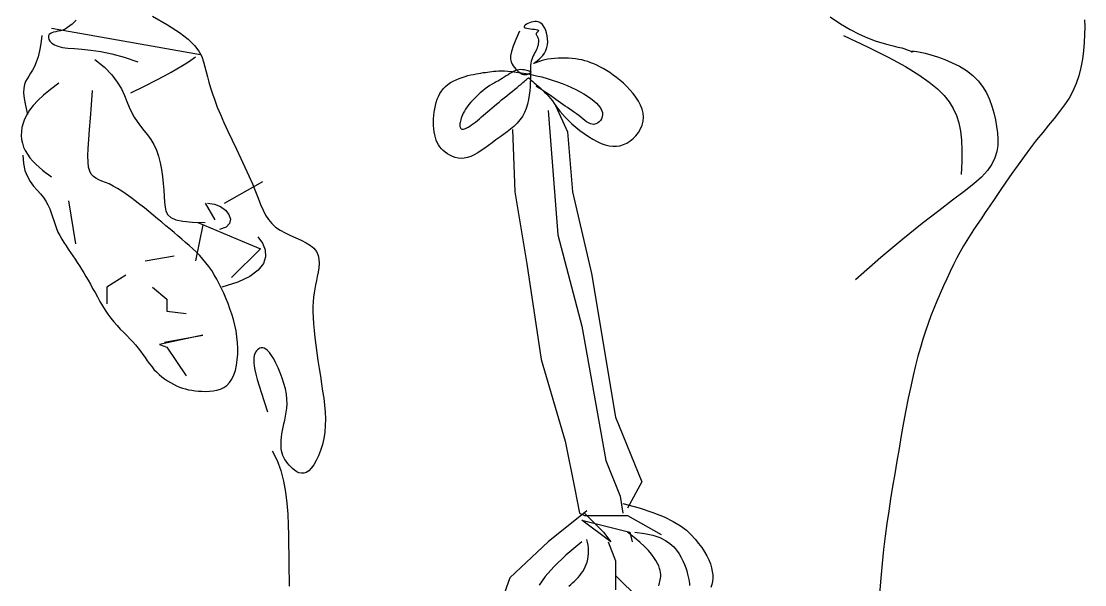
# Model space of a CAD drawing. Extents: x 1959 to 5877, y 3119 to 7489.
# Drawn here: x 5000.9 to 5071.9, y 5806 to 5843.6 of the extents above; entities that cross this region are included whole.
import ezdxf

# ---------------------------------------------------------------- set-up
doc = ezdxf.new("R2010")
doc.units = 0
doc.header["$MEASUREMENT"] = 0
for name, color, linetype in [('3', 3, 'CONTINUOUS'), ('7', 7, 'CONTINUOUS'), ('DIM', 3, 'CONTINUOUS')]:
    doc.layers.add(name, color=color, linetype=linetype)

# ---------------------------------------------------------------- blocks, each defined once
blk = doc.blocks.new('雕像1')
at = {"layer": '3'}
for points in [[(166.96, 315.81), (168.54, 314.73), (170.02, 313.85), (171.39, 313.14), (172.65, 312.58), (173.8, 312.15), (174.83, 311.83), (175.75, 311.58), (176.56, 311.38), (177.25, 311.21), (177.84, 311.06), (178.31, 310.91), (178.69, 310.78), (178.98, 310.66), (179.2, 310.56), (179.34, 310.49), (179.42, 310.44), (179.44, 310.43), (179.42, 310.44), (179.39, 310.48), (179.38, 310.52), (179.41, 310.56), (179.52, 310.59), (179.75, 310.58), (180.11, 310.53), (180.65, 310.43), (181.39, 310.26), (182.28, 310.01), (183.29, 309.7), (184.38, 309.3), (185.5, 308.83), (186.6, 308.28), (187.65, 307.64), (188.61, 306.91), (189.42, 306.09), (190.11, 305.2), (190.69, 304.25), (191.15, 303.26), (191.53, 302.23), (191.83, 301.2), (192.07, 300.16), (192.25, 299.15), (192.38, 298.17), (192.45, 297.21), (192.42, 296.26), (192.28, 295.33), (191.98, 294.39), (191.51, 293.44), (190.84, 292.48), (189.94, 291.48), (188.78, 290.44), (187.34, 289.28), (185.57, 287.95), (183.45, 286.35), (180.95, 284.41), (178.03, 282.07), (174.67, 279.25), (170.82, 275.87)], [(64.11, 315.88), (66.42, 314.59), (68.2, 313.43), (69.54, 312.39), (70.5, 311.45), (71.16, 310.57), (71.6, 309.76), (71.88, 308.98), (72.09, 308.21), (72.28, 307.45), (72.48, 306.67), (72.7, 305.86), (72.95, 305.01), (73.24, 304.11), (73.57, 303.14), (73.96, 302.1), (74.43, 300.97), (74.96, 299.74), (75.56, 298.43), (76.2, 297.08), (76.85, 295.69), (77.51, 294.31), (78.15, 292.95), (78.75, 291.65), (79.28, 290.42), (79.75, 289.29), (80.16, 288.25), (80.54, 287.31), (80.91, 286.46), (81.29, 285.7), (81.72, 285.01), (82.22, 284.41), (82.8, 283.87), (83.49, 283.4), (84.26, 282.99), (85.07, 282.61), (85.9, 282.24), (86.7, 281.88), (87.45, 281.51), (88.1, 281.11), (88.63, 280.66), (89.01, 280.15), (89.25, 279.59), (89.38, 278.99), (89.4, 278.36), (89.36, 277.71), (89.26, 277.05), (89.13, 276.39), (89, 275.75), (88.86, 275.12), (88.75, 274.5), (88.65, 273.88), (88.57, 273.23), (88.51, 272.55), (88.48, 271.83), (88.48, 271.04), (88.51, 270.17), (88.57, 269.22), (88.66, 268.19), (88.78, 267.1), (88.92, 265.97), (89.07, 264.8), (89.24, 263.62), (89.42, 262.43), (89.6, 261.26), (89.78, 260.11), (89.95, 259), (90.11, 257.9), (90.23, 256.83), (90.32, 255.79), (90.36, 254.76), (90.35, 253.76), (90.27, 252.77), (90.12, 251.81), (89.91, 250.87), (89.64, 249.99), (89.33, 249.17), (88.98, 248.44), (88.61, 247.8), (88.23, 247.28), (87.84, 246.89), (87.46, 246.64), (87.08, 246.53), (86.72, 246.52), (86.36, 246.6), (86.02, 246.76), (85.7, 246.98), (85.39, 247.23), (85.11, 247.5), (84.85, 247.77), (84.61, 248.05), (84.4, 248.33), (84.21, 248.62), (84.04, 248.92), (83.91, 249.24), (83.8, 249.57), (83.71, 249.92), (83.66, 250.3), (83.63, 250.69), (83.63, 251.11), (83.65, 251.55), (83.7, 252.01), (83.77, 252.49), (83.85, 252.99), (83.96, 253.5), (84.08, 254.03), (84.2, 254.58), (84.32, 255.16), (84.43, 255.77), (84.5, 256.4), (84.54, 257.07), (84.52, 257.78), (84.44, 258.53), (84.29, 259.32), (84.08, 260.14), (83.82, 260.96), (83.52, 261.77), (83.2, 262.54), (82.86, 263.25), (82.52, 263.88), (82.2, 264.41), (81.89, 264.83), (81.6, 265.14), (81.34, 265.36), (81.09, 265.49), (80.86, 265.54), (80.64, 265.54), (80.44, 265.48), (80.25, 265.38), (80.08, 265.25), (79.92, 265.09), (79.78, 264.9), (79.66, 264.66), (79.57, 264.38), (79.51, 264.06), (79.48, 263.69), (79.5, 263.26), (79.55, 262.77), (79.66, 262.21), (79.81, 261.54), (80.03, 260.74), (80.31, 259.8), (80.66, 258.69), (81.08, 257.39), (81.59, 255.86)], [(119.83, 313.59), (119.25, 312.35), (118.85, 311.34), (118.6, 310.52), (118.48, 309.87), (118.48, 309.36), (118.55, 308.95), (118.69, 308.63), (118.86, 308.35), (119.05, 308.1), (119.25, 307.87), (119.45, 307.66), (119.65, 307.48), (119.86, 307.33), (120.06, 307.2), (120.25, 307.11), (120.44, 307.05), (120.62, 307.02), (120.78, 307.02), (120.93, 307.04), (121.07, 307.08), (121.19, 307.13), (121.3, 307.18), (121.4, 307.24), (121.47, 307.29), (121.53, 307.33), (121.57, 307.36), (121.59, 307.39), (121.59, 307.41), (121.56, 307.43), (121.5, 307.46), (121.41, 307.49), (121.29, 307.53), (121.14, 307.58), (120.96, 307.64), (120.75, 307.69), (120.52, 307.74), (120.27, 307.77), (120.01, 307.78), (119.74, 307.76), (119.47, 307.71), (119.2, 307.63), (118.92, 307.51), (118.65, 307.36), (118.37, 307.19), (118.09, 307.01), (117.81, 306.82), (117.52, 306.63), (117.22, 306.44), (116.93, 306.26), (116.62, 306.09), (116.31, 305.92), (115.99, 305.74), (115.66, 305.56), (115.32, 305.35), (114.97, 305.12), (114.61, 304.86), (114.24, 304.58), (113.87, 304.26), (113.5, 303.92), (113.13, 303.57), (112.78, 303.21), (112.45, 302.84), (112.15, 302.48), (111.88, 302.14), (111.65, 301.8), (111.46, 301.49), (111.29, 301.19), (111.16, 300.91), (111.05, 300.64), (110.97, 300.4), (110.9, 300.17), (110.85, 299.95), (110.81, 299.76), (110.78, 299.58), (110.77, 299.42), (110.77, 299.27), (110.78, 299.14), (110.81, 299.03), (110.85, 298.94), (110.91, 298.86), (110.99, 298.8), (111.08, 298.76), (111.2, 298.74), (111.33, 298.75), (111.48, 298.78), (111.65, 298.84), (111.85, 298.92), (112.06, 299.04), (112.3, 299.2), (112.56, 299.38), (112.84, 299.59), (113.13, 299.82), (113.43, 300.06), (113.74, 300.32), (114.05, 300.59), (114.37, 300.86), (114.69, 301.14), (115.01, 301.41), (115.34, 301.69), (115.67, 301.97), (116.01, 302.26), (116.36, 302.55), (116.72, 302.85), (117.1, 303.17), (117.5, 303.49), (117.9, 303.82), (118.31, 304.15), (118.7, 304.47), (119.09, 304.78), (119.45, 305.08), (119.78, 305.35), (120.08, 305.59), (120.33, 305.8), (120.54, 305.98), (120.71, 306.13), (120.85, 306.25), (120.96, 306.35), (121.05, 306.42), (121.12, 306.47), (121.17, 306.5), (121.21, 306.52), (121.25, 306.51), (121.29, 306.48), (121.34, 306.43), (121.42, 306.36), (121.52, 306.25), (121.66, 306.12), (121.84, 305.96), (122.07, 305.76), (122.34, 305.53), (122.64, 305.27), (122.96, 304.99), (123.29, 304.69), (123.63, 304.38), (123.96, 304.05), (124.27, 303.71), (124.55, 303.37), (124.82, 303.02), (125.08, 302.65), (125.35, 302.27), (125.64, 301.88), (125.96, 301.46), (126.33, 301.02), (126.75, 300.56), (127.24, 300.07), (127.79, 299.56), (128.38, 299.05), (129, 298.55), (129.65, 298.07), (130.31, 297.62), (130.96, 297.21), (131.61, 296.86), (132.24, 296.58), (132.84, 296.36), (133.43, 296.22), (133.99, 296.15), (134.54, 296.15), (135.08, 296.23), (135.6, 296.39), (136.1, 296.62), (136.59, 296.93), (137.06, 297.31), (137.5, 297.75), (137.88, 298.25), (138.2, 298.79), (138.44, 299.36), (138.6, 299.95), (138.65, 300.56), (138.6, 301.18), (138.44, 301.79), (138.2, 302.4), (137.88, 303.01), (137.5, 303.6), (137.06, 304.17), (136.59, 304.71), (136.1, 305.23), (135.6, 305.71), (135.08, 306.16), (134.56, 306.58), (134.05, 306.96), (133.53, 307.32), (133.02, 307.64), (132.52, 307.93), (132.04, 308.2), (131.56, 308.43), (131.11, 308.64), (130.66, 308.83), (130.21, 308.99), (129.75, 309.12), (129.29, 309.24), (128.82, 309.33), (128.33, 309.41), (127.82, 309.47), (127.29, 309.51), (126.76, 309.54), (126.22, 309.54), (125.68, 309.52), (125.15, 309.49), (124.64, 309.43), (124.14, 309.35), (123.68, 309.25), (123.26, 309.14), (122.88, 309.02), (122.56, 308.91), (122.3, 308.82), (122.12, 308.75), (122.02, 308.73), (122.02, 308.74), (122.11, 308.82), (122.29, 308.95), (122.52, 309.12), (122.79, 309.35), (123.08, 309.62), (123.37, 309.94), (123.63, 310.29), (123.84, 310.68), (123.99, 311.11), (124.08, 311.56), (124.11, 312.01), (124.09, 312.47), (124.03, 312.92), (123.93, 313.34), (123.81, 313.73), (123.66, 314.08), (123.49, 314.37), (123.31, 314.61), (123.11, 314.79), (122.89, 314.93), (122.66, 315.02), (122.42, 315.07), (122.17, 315.08), (121.9, 315.05), (121.62, 314.99), (121.35, 314.9), (121.09, 314.79), (120.87, 314.67), (120.69, 314.54), (120.57, 314.42), (120.52, 314.3), (120.56, 314.2), (120.7, 314.12), (120.92, 314.06), (121.19, 314.01), (121.5, 313.97), (121.81, 313.94), (122.11, 313.91), (122.37, 313.88), (122.57, 313.84), (122.68, 313.79), (122.73, 313.73), (122.73, 313.66), (122.68, 313.59), (122.61, 313.51), (122.52, 313.44), (122.44, 313.36), (122.38, 313.29), (122.35, 313.23), (122.35, 313.16), (122.37, 313.1), (122.41, 313.03), (122.46, 312.95), (122.52, 312.86), (122.58, 312.75), (122.63, 312.62), (122.67, 312.48), (122.69, 312.31), (122.71, 312.13), (122.7, 311.93), (122.68, 311.72), (122.64, 311.5), (122.58, 311.28), (122.5, 311.05), (122.4, 310.82), (122.29, 310.59), (122.16, 310.36), (122.03, 310.12), (121.9, 309.87), (121.78, 309.61), (121.68, 309.33), (121.59, 309.05), (121.54, 308.74), (121.51, 308.42), (121.49, 308.07), (121.49, 307.68), (121.49, 307.27), (121.49, 306.81), (121.49, 306.32), (121.47, 305.77), (121.44, 305.18), (121.39, 304.55), (121.3, 303.9), (121.18, 303.23), (121.03, 302.56), (120.82, 301.9), (120.57, 301.27), (120.26, 300.68), (119.89, 300.14), (119.46, 299.64), (118.99, 299.17), (118.48, 298.73), (117.95, 298.32), (117.39, 297.91), (116.82, 297.51), (116.25, 297.1), (115.69, 296.69), (115.13, 296.28), (114.57, 295.88), (114.03, 295.5), (113.49, 295.15), (112.97, 294.85), (112.45, 294.61), (111.94, 294.44), (111.45, 294.34), (110.97, 294.31), (110.5, 294.35), (110.06, 294.44), (109.64, 294.59), (109.25, 294.77), (108.88, 294.98), (108.54, 295.23), (108.24, 295.48), (107.97, 295.76), (107.73, 296.06), (107.53, 296.38), (107.35, 296.72), (107.19, 297.08), (107.07, 297.47), (106.97, 297.89), (106.89, 298.34), (106.83, 298.81), (106.79, 299.29), (106.78, 299.79), (106.79, 300.3), (106.83, 300.82), (106.89, 301.33), (106.97, 301.83), (107.07, 302.33), (107.2, 302.81), (107.35, 303.27), (107.53, 303.71), (107.75, 304.13), (108, 304.53), (108.28, 304.89), (108.6, 305.23), (108.96, 305.53), (109.36, 305.8), (109.78, 306.04), (110.21, 306.25), (110.66, 306.44), (111.11, 306.6), (111.56, 306.74), (112, 306.87), (112.43, 306.97), (112.84, 307.06), (113.23, 307.14), (113.6, 307.21), (113.97, 307.26), (114.32, 307.32), (114.65, 307.36), (114.98, 307.41), (115.29, 307.46), (115.61, 307.5), (115.93, 307.53), (116.28, 307.56), (116.65, 307.58), (117.07, 307.58), (117.54, 307.57), (118.07, 307.53), (118.68, 307.48), (119.34, 307.4), (120.06, 307.29), (120.82, 307.17), (121.61, 307.02), (122.41, 306.85), (123.22, 306.66), (124.02, 306.44), (124.81, 306.2), (125.58, 305.94), (126.32, 305.67), (127.04, 305.37), (127.73, 305.06), (128.39, 304.74), (129.02, 304.41), (129.61, 304.08), (130.16, 303.73), (130.66, 303.38), (131.11, 303.03), (131.5, 302.68), (131.84, 302.33), (132.1, 301.98), (132.29, 301.63), (132.4, 301.29), (132.43, 300.95), (132.38, 300.63), (132.27, 300.33), (132.1, 300.06), (131.9, 299.83), (131.66, 299.65), (131.4, 299.53), (131.12, 299.47), (130.85, 299.48), (130.58, 299.56), (130.3, 299.69), (130.02, 299.86), (129.73, 300.07), (129.43, 300.3), (129.13, 300.55), (128.82, 300.8), (128.49, 301.05), (128.16, 301.29), (127.82, 301.53), (127.47, 301.77), (127.12, 302.01), (126.76, 302.25), (126.41, 302.5), (126.06, 302.74), (125.7, 303), (125.34, 303.26), (124.96, 303.53), (124.55, 303.83), (124.1, 304.14), (123.59, 304.47), (123.03, 304.84), (122.38, 305.23)], [(48.81, 314.06), (71.39, 310.06)], [(169, 312.97), (172.75, 311.18), (175.86, 309.62), (178.39, 308.24), (180.43, 307), (182.03, 305.89), (183.29, 304.85), (184.26, 303.86), (185.02, 302.88), (185.64, 301.87), (186.13, 300.81), (186.5, 299.68), (186.75, 298.43), (186.91, 297.06), (186.97, 295.53), (186.95, 293.81), (186.85, 291.87)], [(55.37, 309.33), (56.82, 308.13), (57.94, 306.98), (58.78, 305.89), (59.41, 304.85), (59.88, 303.87), (60.25, 302.95), (60.57, 302.1), (60.92, 301.3), (61.33, 300.57), (61.8, 299.88), (62.31, 299.22), (62.83, 298.56), (63.35, 297.89), (63.85, 297.18), (64.31, 296.41), (64.71, 295.57), (65.04, 294.64), (65.3, 293.64), (65.5, 292.6), (65.64, 291.54), (65.75, 290.49), (65.84, 289.47), (65.9, 288.52), (65.96, 287.66), (66.03, 286.91), (66.17, 286.28), (66.44, 285.75), (66.91, 285.32), (67.65, 285), (68.72, 284.78), (70.19, 284.64), (72.12, 284.6)], [(60.83, 304.24), (63, 305.33), (64.67, 306.17), (65.96, 306.83), (66.98, 307.38), (67.84, 307.88), (68.67, 308.39), (69.57, 308.97), (70.66, 309.7)], [(49.9, 305.7), (48.65, 304.78), (47.59, 303.91), (46.72, 303.11), (46.01, 302.35), (45.46, 301.63), (45.03, 300.94), (44.7, 300.28), (44.47, 299.63), (44.31, 299), (44.23, 298.38), (44.21, 297.78), (44.26, 297.18), (44.38, 296.6), (44.56, 296.03), (44.82, 295.48), (45.14, 294.94), (45.52, 294.41), (45.96, 293.9), (46.43, 293.42), (46.92, 292.96), (47.42, 292.54), (47.91, 292.15), (48.38, 291.81), (48.81, 291.51)], [(125.3, 302.32), (127.12, 298.32), (127.85, 289.22), (130.76, 276.86), (134.4, 255.03), (138.41, 245.21), (136.22, 241.21)], [(124.2, 301.59), (125.66, 282.68), (129.3, 268.85), (132.95, 248.48), (135.13, 243.03), (135.49, 240.48)], [(118.74, 298.68), (119.11, 289.22), (120.93, 278.31), (123.11, 263.76), (126.75, 251.39), (128.21, 244.12), (128.94, 240.48), (129.67, 240.12), (136.22, 240.12), (141.32, 237.21)], [(75.03, 287.51), (80.86, 290.78)], [(51.36, 287.87), (52.45, 281.33)], [(72.12, 287.51), (73.58, 284.96)], [(72.48, 287.51), (73.53, 287.37), (74.46, 286.99), (75.21, 286.44), (75.72, 285.78), (75.94, 285.09), (75.81, 284.44), (75.29, 283.89), (74.31, 283.51)], [(71.76, 284.24), (70.66, 278.78)], [(71.03, 284.6), (78.68, 281.33), (80.5, 280.6), (76.13, 276.23)], [(80.13, 282.42), (80.82, 281.43), (81.23, 280.41), (81.29, 279.36), (80.95, 278.33), (80.18, 277.32), (78.9, 276.38), (77.09, 275.52), (74.67, 274.78)], [(63.01, 278.78), (67.39, 279.51)], [(60.1, 276.6), (57.19, 274.78), (57.19, 272.23)], [(64.11, 274.78), (66.29, 272.96), (66.29, 271.14), (69.21, 270.78)], [(65.93, 266.41), (71.76, 267.5), (65.2, 266.05), (66.29, 265.68), (69.21, 261.32)], [(130.03, 240.84), (124.2, 236.12), (118.38, 230.66), (116.92, 226.66), (118.74, 220.47)], [(135.49, 241.94), (138, 241.25), (140.07, 240.57), (141.77, 239.89), (143.15, 239.22), (144.26, 238.54), (145.15, 237.87), (145.87, 237.2), (146.48, 236.54), (147.02, 235.88), (147.5, 235.24), (147.91, 234.6), (148.26, 233.97), (148.56, 233.36), (148.8, 232.76), (148.97, 232.19), (149.09, 231.63), (149.15, 231.1), (149.16, 230.58), (149.12, 230.1), (149.02, 229.63), (148.88, 229.19)], [(133.67, 236.12), (129.3, 239.39), (136.59, 237.57), (136.95, 236.12)], [(129.67, 240.48), (132.58, 237.57), (133.67, 236.12)], [(137.32, 237.57), (138.82, 237.39), (140.08, 237.11), (141.13, 236.76), (141.98, 236.34), (142.67, 235.88), (143.23, 235.37), (143.68, 234.84), (144.05, 234.3), (144.37, 233.75), (144.64, 233.21), (144.87, 232.69), (145.06, 232.18), (145.21, 231.69), (145.33, 231.23), (145.43, 230.8), (145.51, 230.42), (145.57, 230.08), (145.61, 229.77), (145.62, 229.51)], [(140.99, 229.41), (141.04, 229.64), (141.09, 229.87), (141.15, 230.11), (141.2, 230.36), (141.24, 230.61), (141.26, 230.87), (141.26, 231.15), (141.24, 231.44), (141.18, 231.75), (141.09, 232.09), (140.96, 232.45), (140.78, 232.84), (140.54, 233.27), (140.24, 233.73), (139.86, 234.24), (139.39, 234.8), (138.8, 235.4), (138.09, 236.06), (137.23, 236.79), (136.22, 237.57)], [(129.3, 236.12), (126.88, 234.08), (125.04, 232.33), (123.7, 230.83), (122.8, 229.56)], [(127.34, 229.4), (127.61, 229.64), (127.89, 229.89), (128.18, 230.15), (128.45, 230.42), (128.72, 230.7), (128.97, 230.99), (129.21, 231.29), (129.43, 231.61), (129.63, 231.95), (129.81, 232.3), (129.96, 232.67), (130.09, 233.05), (130.19, 233.46), (130.26, 233.88), (130.3, 234.32), (130.31, 234.76), (130.29, 235.2), (130.24, 235.63), (130.15, 236.06), (130.03, 236.48)], [(133.31, 236.12), (134.4, 233.21), (134.4, 228.84)], [(134.4, 231.02), (138.04, 227.39), (139.5, 226.29)]]:
    blk.add_lwpolyline(points, dxfattribs=at)
at = {"layer": '7'}
for points in [[(205.6, 315.35), (205.62, 314.28), (205.6, 313.12), (205.55, 311.9), (205.45, 310.64), (205.28, 309.36), (205.05, 308.09), (204.74, 306.85), (204.33, 305.65), (203.83, 304.53), (203.23, 303.46), (202.55, 302.42), (201.8, 301.4), (201, 300.38), (200.14, 299.34), (199.24, 298.25), (198.32, 297.1), (197.38, 295.89), (196.43, 294.61), (195.49, 293.31), (194.56, 291.99), (193.66, 290.69), (192.8, 289.42), (191.98, 288.22), (191.22, 287.1), (190.52, 286.08), (189.89, 285.15), (189.3, 284.28), (188.75, 283.46), (188.22, 282.65), (187.72, 281.84), (187.22, 281.01), (186.73, 280.13), (186.22, 279.19), (185.71, 278.19), (185.19, 277.14), (184.68, 276.05), (184.17, 274.94), (183.67, 273.8), (183.19, 272.66), (182.72, 271.52), (182.28, 270.39), (181.85, 269.25), (181.44, 268.09), (181.05, 266.88), (180.67, 265.62), (180.3, 264.29), (179.93, 262.87), (179.56, 261.34), (179.2, 259.69), (178.84, 257.93), (178.48, 256.09), (178.12, 254.2), (177.77, 252.26), (177.43, 250.3), (177.1, 248.35), (176.77, 246.42), (176.46, 244.53), (176.16, 242.66), (175.87, 240.79), (175.6, 238.9), (175.34, 236.95), (175.09, 234.94), (174.86, 232.83), (174.65, 230.6), (174.45, 228.24)], [(52.54, 315.27), (52.23, 314.97), (51.91, 314.68), (51.58, 314.4), (51.23, 314.15), (50.87, 313.94), (50.51, 313.79), (50.14, 313.67), (49.78, 313.59), (49.43, 313.52), (49.12, 313.45), (48.84, 313.36), (48.62, 313.25), (48.45, 313.09), (48.35, 312.89), (48.32, 312.64), (48.39, 312.36), (48.56, 312.08), (48.84, 311.8), (49.24, 311.54), (49.77, 311.32), (50.45, 311.15), (51.28, 311.04), (52.27, 310.97), (53.42, 310.88), (54.75, 310.74), (56.26, 310.52), (57.95, 310.18), (59.84, 309.68), (61.92, 308.97)], [(47.35, 312.97), (47.19, 311.71), (46.99, 310.62), (46.75, 309.7), (46.49, 308.93), (46.21, 308.27), (45.92, 307.7), (45.63, 307.22), (45.35, 306.79), (45.09, 306.39), (44.86, 305.98), (44.69, 305.52), (44.58, 304.97), (44.55, 304.28), (44.63, 303.41), (44.83, 302.32), (45.17, 300.97)], [(44.44, 294.78), (44.53, 293.53), (44.77, 292.46), (45.13, 291.55), (45.58, 290.78), (46.08, 290.11), (46.6, 289.5), (47.11, 288.94), (47.57, 288.39), (47.95, 287.82), (48.26, 287.24), (48.52, 286.65), (48.75, 286.05), (48.94, 285.45), (49.13, 284.86), (49.33, 284.27), (49.54, 283.69), (49.78, 283.13), (50.06, 282.59), (50.35, 282.05), (50.67, 281.53), (51, 281.02), (51.34, 280.51), (51.68, 280.01), (52.03, 279.51), (52.37, 279.01), (52.7, 278.5), (53.03, 277.99), (53.36, 277.47), (53.69, 276.93), (54.03, 276.38), (54.36, 275.8), (54.7, 275.2), (55.04, 274.58), (55.4, 273.93), (55.76, 273.27), (56.13, 272.6), (56.52, 271.94), (56.93, 271.29), (57.35, 270.66), (57.79, 270.05), (58.26, 269.48), (58.74, 268.93), (59.23, 268.41), (59.72, 267.91), (60.21, 267.42), (60.68, 266.94), (61.13, 266.46), (61.56, 265.99), (61.95, 265.51), (62.32, 265.03), (62.67, 264.55), (63, 264.07), (63.33, 263.6), (63.66, 263.15), (64, 262.71), (64.35, 262.29), (64.73, 261.89), (65.12, 261.52), (65.53, 261.17), (65.96, 260.84), (66.4, 260.54), (66.84, 260.27), (67.29, 260.02), (67.75, 259.8), (68.21, 259.61), (68.66, 259.45), (69.13, 259.31), (69.6, 259.2), (70.09, 259.11), (70.58, 259.04), (71.1, 258.99), (71.63, 258.96), (72.19, 258.94), (72.76, 258.96), (73.33, 259.02), (73.89, 259.12), (74.43, 259.29), (74.94, 259.54), (75.41, 259.86), (75.82, 260.29), (76.18, 260.82), (76.47, 261.44), (76.71, 262.14), (76.89, 262.91), (77, 263.73), (77.07, 264.59), (77.08, 265.46), (77.04, 266.35), (76.94, 267.24), (76.8, 268.11), (76.62, 268.98), (76.41, 269.83), (76.16, 270.67), (75.88, 271.49), (75.59, 272.3), (75.28, 273.08), (74.95, 273.84), (74.61, 274.58), (74.26, 275.29), (73.9, 275.98), (73.51, 276.65), (73.11, 277.28), (72.69, 277.89), (72.24, 278.48), (71.78, 279.03), (71.29, 279.56), (70.78, 280.08), (70.25, 280.58), (69.71, 281.07), (69.15, 281.55), (68.58, 282.04), (67.99, 282.54), (67.39, 283.04), (66.79, 283.56), (66.17, 284.08), (65.53, 284.62), (64.89, 285.15), (64.24, 285.69), (63.57, 286.24), (62.89, 286.78), (62.21, 287.33), (61.51, 287.86), (60.82, 288.38), (60.13, 288.87), (59.46, 289.33), (58.8, 289.75), (58.16, 290.11), (57.55, 290.42), (56.98, 290.66), (56.44, 290.87), (55.96, 291.07), (55.52, 291.28), (55.15, 291.55), (54.83, 291.9), (54.59, 292.36), (54.43, 292.97), (54.34, 293.73), (54.32, 294.68), (54.37, 295.82), (54.45, 297.15), (54.57, 298.69), (54.71, 300.43), (54.86, 302.41), (55, 304.61)], [(82.31, 249.9), (83.03, 248.47), (83.6, 246.93), (84.02, 245.32), (84.32, 243.66), (84.52, 241.98), (84.65, 240.31), (84.72, 238.67), (84.76, 237.1), (84.79, 235.63), (84.82, 234.24), (84.83, 232.93), (84.84, 231.69), (84.85, 230.52), (84.85, 229.4)]]:
    blk.add_lwpolyline(points, dxfattribs=at)

msp = doc.modelspace()

# ---------------------------------------------------------------- block references
at = {"layer": 'DIM', "xscale": 0.4400000000000001, "yscale": 0.4400000000000001, "zscale": 0.4400000000000001}
msp.add_blockref('雕像1', (4981.431, 5704.942), dxfattribs=at)

doc.saveas('drawing.dxf')
